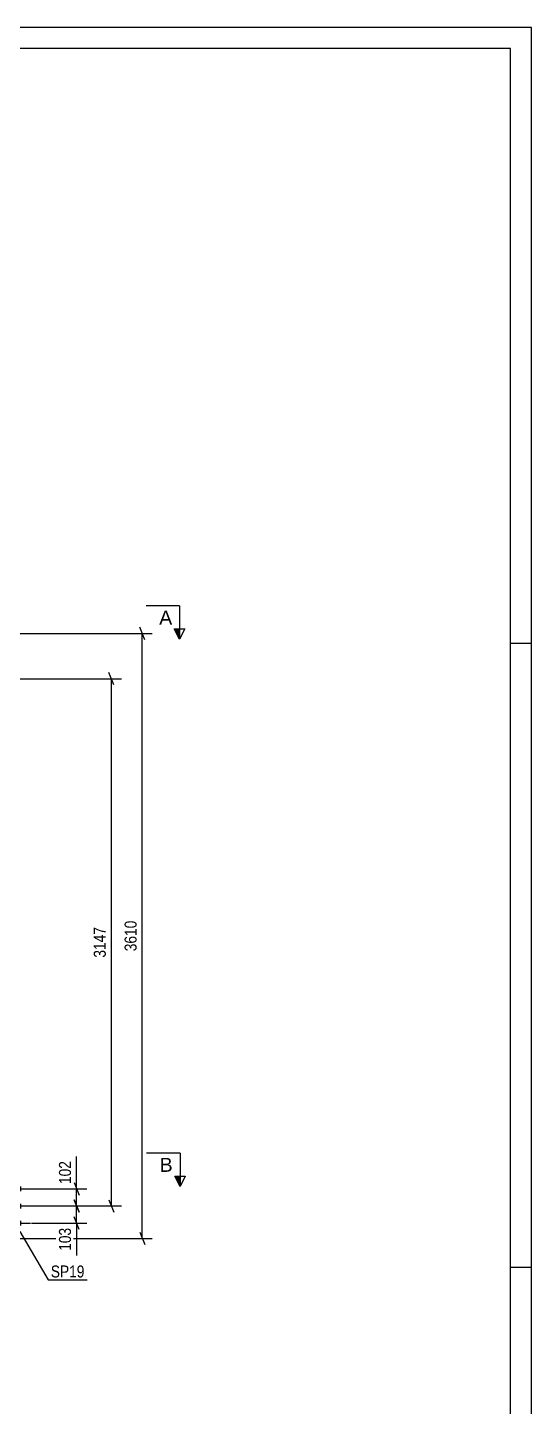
# Model space of a CAD drawing. Header units: millimetres. Extents: x -78 to 763, y -439 to 155.
# Drawn here: x 642.2 to 762.5, y -173.7 to 155.4 of the extents above; entities that cross this region are included whole.
import ezdxf

# ---------------------------------------------------------------- set-up
doc = ezdxf.new("R2010")
doc.units = ezdxf.units.MM
doc.styles.add('Arial', font='ARIAL.TTF', dxfattribs={"height": 0.2})
doc.styles.add('Arial Narrow', font='ARIALN.TTF', dxfattribs={"height": 0.2})

# ---------------------------------------------------------------- blocks, each defined once
blk = doc.blocks.new('Unknown-800830732-1133')
at = {"color": 5, "linetype": 'Continuous'}
for p, q in [((762.53, 155.43), (-78.47, 155.43)), ((762.53, -438.57), (762.53, 155.43)), ((757.53, 150.43), (-73.47, 150.43)), ((757.53, -433.57), (757.53, 150.43)), ((762.53, 8.43), (757.53, 8.43)), ((762.53, -140.57), (757.53, -140.57))]:
    blk.add_line(p, q, dxfattribs=at)
blk = doc.blocks.new('Bolt-800830732-2827 - 2550')
at = {"linetype": 'Continuous'}
for points in [[(640.75, -122.2), (640.75, -121.32), (640.11, -121.32), (640.11, -122.2)], [(640.75, -122.2), (640.75, -121.32), (640.11, -121.32), (640.11, -122.2)], [(640.75, -122.2), (640.75, -121.32), (640.11, -121.32), (640.11, -122.2)], [(640.75, -126.3), (640.75, -125.42), (640.11, -125.42), (640.11, -126.3)], [(640.75, -126.3), (640.75, -125.42), (640.11, -125.42), (640.11, -126.3)], [(640.75, -130.4), (640.75, -129.52), (640.11, -129.52), (640.11, -130.4)], [(640.75, -130.4), (640.75, -129.52), (640.11, -129.52), (640.11, -130.4)], [(640.75, -130.4), (640.75, -129.52), (640.11, -129.52), (640.11, -130.4)]]:
    blk.add_hatch(color=1, dxfattribs=at).paths.add_polyline_path(points)
at = {"color": 1, "linetype": 'Continuous'}
for p, q in [((639.59, -121.76), (642.91, -121.76)), ((639.59, -121.76), (642.91, -121.76)), ((639.59, -121.76), (642.91, -121.76)), ((640.11, -121.32), (640.75, -121.32)), ((640.11, -121.32), (640.75, -121.32)), ((640.11, -121.32), (640.75, -121.32)), ((640.11, -122.2), (640.75, -122.2)), ((640.11, -122.2), (640.75, -122.2)), ((640.11, -122.2), (640.75, -122.2)), ((639.59, -125.86), (642.91, -125.86)), ((639.59, -125.86), (642.91, -125.86)), ((640.11, -125.42), (640.75, -125.42)), ((640.11, -125.42), (640.75, -125.42)), ((640.11, -126.3), (640.75, -126.3)), ((640.11, -126.3), (640.75, -126.3)), ((639.59, -129.96), (642.91, -129.96)), ((639.59, -129.96), (642.91, -129.96)), ((639.59, -129.96), (642.91, -129.96)), ((640.11, -129.52), (640.75, -129.52)), ((640.11, -129.52), (640.75, -129.52)), ((640.11, -129.52), (640.75, -129.52)), ((640.11, -130.4), (640.75, -130.4)), ((640.11, -130.4), (640.75, -130.4)), ((640.11, -130.4), (640.75, -130.4))]:
    blk.add_line(p, q, dxfattribs=at)
blk = doc.blocks.new('StraightDimension-800830732-12996 - 2550')
at = {"color": 7, "linetype": 'Continuous'}
for p, q in [((642.25, -121.76), (656.36, -121.76)), ((653.36, -120.26), (654.56, -123.26)), ((653.96, -125.86), (653.96, -121.76)), ((654.56, -127.36), (653.36, -124.36)), ((642.25, -125.86), (656.36, -125.86))]:
    blk.add_line(p, q, dxfattribs=at)
at = {"color": 0}
blk.add_wipeout([(653.21, -114.55), (649.01, -114.55), (649.01, -121.24), (653.21, -121.24)], dxfattribs=at)
at = {"color": 7, "linetype": 'Continuous'}
blk.add_line((653.96, -121.76), (653.96, -114.03), dxfattribs=at)
blk.add_line((653.96, -121.76), (653.96, -114.03), dxfattribs=at)
at = {"color": 3, "style": 'Arial Narrow'}
blk.add_text('102', height=2.863, rotation=90.0002, dxfattribs=at).set_placement((652.61, -120.63))
blk = doc.blocks.new('StraightDimension-800830732-16202 - 2550')
at = {"color": 7, "linetype": 'Continuous'}
for p, q in [((616.54, 10.8), (672.03, 10.8)), ((670.23, 9.3), (669.03, 12.3)), ((669.63, -133.6), (669.63, 10.8)), ((530.77, -133.6), (672.03, -133.6)), ((669.03, -132.1), (670.23, -135.1))]:
    blk.add_line(p, q, dxfattribs=at)
at = {"color": 0}
blk.add_wipeout([(668.88, -57.15), (664.68, -57.15), (664.68, -65.66), (668.88, -65.66)], dxfattribs=at)
at = {"color": 3, "style": 'Arial Narrow'}
blk.add_text('3610', height=2.863, rotation=90.0002, dxfattribs=at).set_placement((668.28, -65.06))
blk = doc.blocks.new('StraightDimension-800830732-2863 - 2550')
at = {"color": 7, "linetype": 'Continuous'}
for p, q in [((620.13, 0), (664.66, 0)), ((662.86, -1.5), (661.66, 1.5)), ((662.26, -125.86), (662.26, 0)), ((661.66, -124.36), (662.86, -127.36)), ((641.75, -125.86), (664.66, -125.86))]:
    blk.add_line(p, q, dxfattribs=at)
at = {"color": 0}
blk.add_wipeout([(661.51, -58.67), (657.31, -58.67), (657.31, -67.19), (661.51, -67.19)], dxfattribs=at)
at = {"color": 3, "style": 'Arial Narrow'}
blk.add_text('3147', height=2.863, rotation=90.0002, dxfattribs=at).set_placement((660.91, -66.59))
blk = doc.blocks.new('StraightDimension-800830732-12997 - 2550')
at = {"color": 7, "linetype": 'Continuous'}
for p, q in [((653.36, -124.36), (654.56, -127.36)), ((642.25, -125.86), (656.36, -125.86)), ((653.96, -129.96), (653.96, -125.86)), ((643.15, -129.96), (656.36, -129.96)), ((654.56, -131.46), (653.36, -128.46))]:
    blk.add_line(p, q, dxfattribs=at)
at = {"color": 0}
blk.add_wipeout([(653.21, -130.49), (649.01, -130.49), (649.01, -137.17), (653.21, -137.17)], dxfattribs=at)
at = {"color": 7, "linetype": 'Continuous'}
blk.add_line((653.96, -129.96), (653.96, -137.69), dxfattribs=at)
blk.add_line((653.96, -129.96), (653.96, -137.69), dxfattribs=at)
at = {"color": 3, "style": 'Arial Narrow'}
blk.add_text('103', height=2.863, rotation=90.0002, dxfattribs=at).set_placement((652.61, -136.57))
blk = doc.blocks.new('Mark-800830732-2774 - 2550')
at = {"color": 0}
blk.add_wipeout([(655.84, -142.93), (655.84, -139.93), (647.8, -139.93), (647.8, -142.93)], dxfattribs=at)
blk.add_wipeout([(655.84, -142.93), (655.84, -139.93), (647.8, -139.93), (647.8, -142.93)], dxfattribs=at)
at = {"color": 30, "linetype": 'Continuous'}
for p, q in [((640.38, -131.92), (647.2, -143.53)), ((647.2, -143.53), (656.44, -143.53))]:
    blk.add_line(p, q, dxfattribs=at)
at = {"color": 3, "style": 'Arial Narrow'}
blk.add_text('SP19', height=2.863, dxfattribs=at).set_placement((647.8, -142.93))
blk = doc.blocks.new('SectionMark-800830732-3760 - 2550')
at = {"color": 6, "linetype": 'Continuous'}
for p in [(678.64, -113.22), (679.89, -118.72)]:
    blk.add_line(p, (678.64, -121.22), dxfattribs=at)
at = {"color": 0, "linetype": 'Continuous'}
blk.add_wipeout([(676.89, -117.72), (676.89, -114.22), (673.78, -114.22), (673.78, -117.72)], dxfattribs=at)
at = {"linetype": 'Continuous'}
blk.add_hatch(color=6, dxfattribs=at).paths.add_polyline_path([(677.39, -118.72), (678.64, -118.72), (678.64, -121.22)])
at = {"color": 6, "linetype": 'Continuous'}
for p, q in [((678.64, -113.22), (670.64, -113.22)), ((677.39, -118.72), (679.89, -118.72)), ((678.64, -121.22), (677.39, -118.72))]:
    blk.add_line(p, q, dxfattribs=at)
at = {"color": 3, "linetype": 'Continuous', "style": 'Arial'}
blk.add_text('B', height=3.34, dxfattribs=at).set_placement((673.78, -117.72))
blk = doc.blocks.new('SectionMark-800830732-3794 - 2550')
at = {"color": 6, "linetype": 'Continuous'}
for p in [(678.53, 17.4), (679.78, 11.9)]:
    blk.add_line(p, (678.53, 9.4), dxfattribs=at)
at = {"color": 0, "linetype": 'Continuous'}
blk.add_wipeout([(676.78, 12.9), (676.78, 16.4), (673.67, 16.4), (673.67, 12.9)], dxfattribs=at)
at = {"linetype": 'Continuous'}
blk.add_hatch(color=6, dxfattribs=at).paths.add_polyline_path([(677.28, 11.9), (678.53, 11.9), (678.53, 9.4)])
at = {"color": 6, "linetype": 'Continuous'}
for p, q in [((678.53, 17.4), (670.53, 17.4)), ((677.28, 11.9), (679.78, 11.9)), ((678.53, 9.4), (677.28, 11.9))]:
    blk.add_line(p, q, dxfattribs=at)
at = {"color": 3, "linetype": 'Continuous', "style": 'Arial'}
blk.add_text('A', height=3.34, dxfattribs=at).set_placement((673.67, 12.9))

msp = doc.modelspace()

# ---------------------------------------------------------------- block references
for name in ['Unknown-800830732-1133', 'Bolt-800830732-2827 - 2550']:
    msp.add_blockref(name, (0, 0))

# ---------------------------------------------------------------- next in the draw order: block references
msp.add_blockref('StraightDimension-800830732-12996 - 2550', (0, 0))

# ---------------------------------------------------------------- next in the draw order: block references
msp.add_blockref('StraightDimension-800830732-16202 - 2550', (0, 0))

# ---------------------------------------------------------------- next in the draw order: block references
for name in ['SectionMark-800830732-3794 - 2550', 'StraightDimension-800830732-2863 - 2550']:
    msp.add_blockref(name, (0, 0))

# ---------------------------------------------------------------- next in the draw order: block references
for name in ['SectionMark-800830732-3760 - 2550', 'StraightDimension-800830732-12997 - 2550']:
    msp.add_blockref(name, (0, 0))

# ---------------------------------------------------------------- next in the draw order: block references
msp.add_blockref('Mark-800830732-2774 - 2550', (0, 0))

doc.saveas('drawing.dxf')
